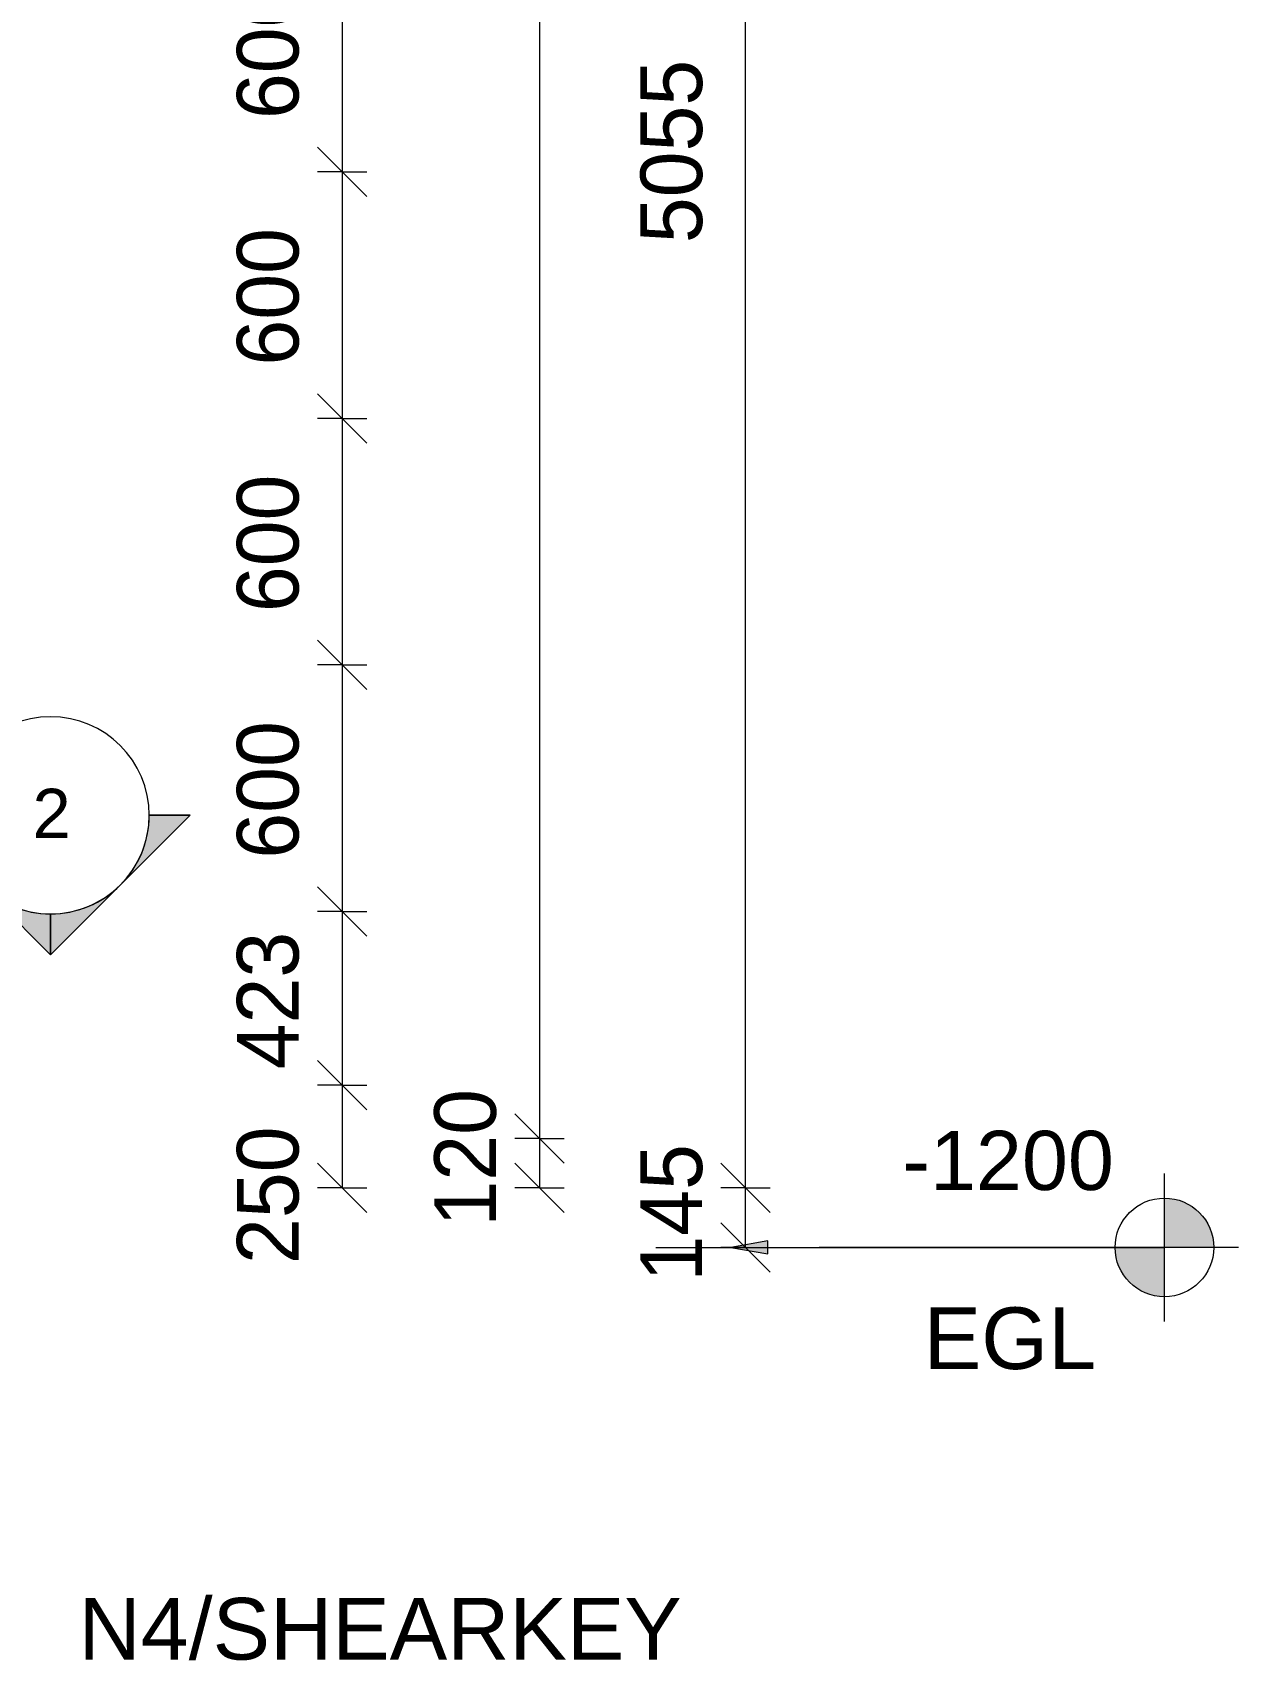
# Model space of a CAD drawing. Header units: millimetres. Extents: x -10644 to 7385, y -2545 to 13312.
# Drawn here: x -2157 to 776, y -2545 to 1417 of the extents above; entities that cross this region are included whole.
import ezdxf

# ---------------------------------------------------------------- set-up
doc = ezdxf.new("R2010")
doc.units = ezdxf.units.MM
for name, color, linetype, lineweight in [('A-ANNO-DIMS', 211, 'Continuous', 9), ('A-ANNO-DIMS-60', 211, 'Continuous', 9), ('A-DETL-THIN', 151, 'Continuous', 18), ('G-ANNO-DIMS', 111, 'Continuous', 9), ('G-ANNO-SYMB', 111, 'Continuous', 9), ('G-ANNO-TEXT', 231, 'Continuous', 9)]:
    doc.layers.add(name, color=color, linetype=linetype, lineweight=lineweight)
doc.styles.add('Arial', font='arial.ttf', dxfattribs={"height": 120})
doc.styles.add('Arial_1', font='arial.ttf', dxfattribs={"height": 150})
doc.styles.add('Arial_2', font='arial.ttf', dxfattribs={"height": 144})
doc.styles.add('Nirmala UI Semilight', font='NirmalaS.ttf', dxfattribs={"height": 150})
doc.dimstyles.new('Arrow_Filled_-_2_5_NI_UI', dxfattribs={"dimscale": 304.8, "dimtxt": 157.104592, "dimasz": 0.393701, "dimexe": 0.19685, "dimexo": 0.0625, "dimgap": 0.19685, "dimtad": 1, "dimdec": 4, "dimzin": 0, "dimdsep": 46, "dimtxsty": 'Nirmala UI Semilight', "dimblk1": 'OBLIQUE', "dimblk2": 'OBLIQUE', "dimsah": 1, "dimcen": 0.09, "dimazin": 0, "dimtfac": 1, "dimtdec": 4, "dimtix": 1, "dimtmove": 0, "dimatfit": 3, "dimfxl": 0.19685, "dimfxlon": 1, "dimtvp": 1, "dimtolj": 1, "dimtzin": 0, "dimarcsym": 2})
doc.dimstyles.new('Arrow_Filled_-_2_5_NI_UI_1', dxfattribs={"dimscale": 304.8, "dimtxt": 157.104592, "dimasz": 0.393701, "dimexe": 0.19685, "dimexo": 0.0625, "dimgap": 0.19685, "dimtad": 1, "dimdec": 4, "dimzin": 0, "dimdsep": 46, "dimtxsty": 'Nirmala UI Semilight', "dimblk1": 'OBLIQUE', "dimblk2": 'OBLIQUE', "dimsah": 1, "dimcen": 0.09, "dimazin": 0, "dimtfac": 1, "dimtdec": 4, "dimtix": 1, "dimtmove": 2, "dimatfit": 3, "dimfxl": 0.19685, "dimfxlon": 1, "dimtvp": 1, "dimtolj": 1, "dimtzin": 0, "dimarcsym": 2})

# ---------------------------------------------------------------- blocks, each defined once
blk = doc.blocks.new('Detail View - M_Section Head - Filled SHOP DWG-1002450-Elevation Front')
at = {"layer": 'G-ANNO-SYMB'}
h = blk.add_hatch(color=256, dxfattribs=at)
edge = h.paths.add_edge_path()
edge.add_line((-2453.2, -488.4), (-2353.8, -488.4))
edge.add_arc((-2113.8, -488.4), 240, 180, 225)
edge.add_line((-2283.5, -658.1), (-2453.2, -488.4))
h = blk.add_hatch(color=256, dxfattribs=at)
edge = h.paths.add_edge_path()
edge.add_line((-1774.4, -488.4), (-1944.1, -658.1))
edge.add_arc((-2113.8, -488.4), 240, 315, 360)
edge.add_line((-1873.8, -488.4), (-1774.4, -488.4))
h = blk.add_hatch(color=256, dxfattribs=at)
edge = h.paths.add_edge_path()
edge.add_line((-2113.8, -827.8), (-2283.5, -658.1))
edge.add_arc((-2113.8, -488.4), 240, 225, 270)
edge.add_line((-2113.8, -728.4), (-2113.8, -827.8))
h = blk.add_hatch(color=256, dxfattribs=at)
edge = h.paths.add_edge_path()
edge.add_line((-2113.8, -827.8), (-2113.8, -728.4))
edge.add_arc((-2113.8, -488.4), 240, 270, 315)
edge.add_line((-1944.1, -658.1), (-2113.8, -827.8))
for p, q in [((-2113.8, -827.8), (-2453.2, -488.4)), ((-2353.8, -488.4), (-2453.2, -488.4)), ((-2453.2, -488.4), (-2283.5, -658.1)), ((-2353.8, -488.4), (-2453.2, -488.4)), ((-2113.8, -827.8), (-1774.4, -488.4)), ((-1944.1, -658.1), (-1774.4, -488.4)), ((-1873.8, -488.4), (-1774.4, -488.4)), ((-1774.4, -488.4), (-1873.8, -488.4)), ((-2283.5, -658.1), (-2113.8, -827.8)), ((-2113.8, -827.8), (-1944.1, -658.1)), ((-2113.8, -728.4), (-2113.8, -827.8)), ((-2113.8, -827.8), (-2113.8, -728.4))]:
    blk.add_line(p, q, dxfattribs=at)
for start, end in [(360, 180), (180, 360), (180, 225), (315, 0), (225, 270), (270, 315)]:
    blk.add_arc((-2113.8, -488.4), 240, start, end, dxfattribs=at)
blk = doc.blocks.new('DIMBLOCK28-Elevation Front')
at = {"layer": 'A-ANNO-DIMS-60'}
for p, q in [((-1404.7, 1677.5), (-1464.7, 1737.5)), ((-1404.7, 1677.5), (-1464.7, 1677.5)), ((-1404.7, 1677.5), (-1404.7, 1077.5)), ((-1404.7, 1677.5), (-1344.7, 1617.5)), ((-1404.7, 1677.5), (-1344.7, 1677.5)), ((-1404.7, 1077.5), (-1464.7, 1137.5)), ((-1404.7, 1077.5), (-1464.7, 1077.5)), ((-1404.7, 1077.5), (-1344.7, 1017.5)), ((-1404.7, 1077.5), (-1344.7, 1077.5))]:
    blk.add_line(p, q, dxfattribs=at)
at = {"layer": 'A-ANNO-DIMS-60', "color": 0, "insert": (-1660.4, 1206.1), "char_height": 150, "width": 411.328, "attachment_point": 1, "rotation": 90, "line_spacing_factor": 1.142579, "style": 'Nirmala UI Semilight'}
blk.add_mtext('600', dxfattribs=at)
blk = doc.blocks.new('_Oblique')
at = {"color": 0, "linetype": 'ByBlock', "lineweight": -2}
blk.add_line((-0.5, -0.5), (0.5, 0.5), dxfattribs=at)
blk = doc.blocks.new('DIMBLOCK29-Elevation Front')
at = {"layer": 'A-ANNO-DIMS-60'}
for p, q in [((-1404.7, 1077.5), (-1464.7, 1137.5)), ((-1404.7, 1077.5), (-1464.7, 1077.5)), ((-1404.7, 1077.5), (-1404.7, 477.5)), ((-1404.7, 1077.5), (-1344.7, 1017.5)), ((-1404.7, 1077.5), (-1344.7, 1077.5)), ((-1404.7, 477.5), (-1464.7, 537.5)), ((-1404.7, 477.5), (-1464.7, 477.5)), ((-1404.7, 477.5), (-1344.7, 417.5)), ((-1404.7, 477.5), (-1344.7, 477.5))]:
    blk.add_line(p, q, dxfattribs=at)
at = {"layer": 'A-ANNO-DIMS-60', "color": 0, "insert": (-1660.4, 606.1), "char_height": 150, "width": 411.328, "attachment_point": 1, "rotation": 90, "line_spacing_factor": 1.142579, "style": 'Nirmala UI Semilight'}
blk.add_mtext('600', dxfattribs=at)
blk = doc.blocks.new('DIMBLOCK30-Elevation Front')
at = {"layer": 'A-ANNO-DIMS-60'}
for p, q in [((-1404.7, 477.5), (-1464.7, 537.5)), ((-1404.7, 477.5), (-1464.7, 477.5)), ((-1404.7, 477.5), (-1404.7, -122.5)), ((-1404.7, 477.5), (-1344.7, 417.5)), ((-1404.7, 477.5), (-1344.7, 477.5)), ((-1404.7, -122.5), (-1464.7, -62.5)), ((-1404.7, -122.5), (-1464.7, -122.5)), ((-1404.7, -122.5), (-1344.7, -182.5)), ((-1404.7, -122.5), (-1344.7, -122.5))]:
    blk.add_line(p, q, dxfattribs=at)
at = {"layer": 'A-ANNO-DIMS-60', "color": 0, "insert": (-1660.4, 6.1), "char_height": 150, "width": 411.328, "attachment_point": 1, "rotation": 90, "line_spacing_factor": 1.142579, "style": 'Nirmala UI Semilight'}
blk.add_mtext('600', dxfattribs=at)
blk = doc.blocks.new('DIMBLOCK31-Elevation Front')
at = {"layer": 'A-ANNO-DIMS-60'}
for p, q in [((-1404.7, -122.5), (-1464.7, -62.5)), ((-1404.7, -122.5), (-1464.7, -122.5)), ((-1404.7, -122.5), (-1404.7, -722.5)), ((-1404.7, -122.5), (-1344.7, -182.5)), ((-1404.7, -122.5), (-1344.7, -122.5)), ((-1404.7, -722.5), (-1464.7, -662.5)), ((-1404.7, -722.5), (-1464.7, -722.5)), ((-1404.7, -722.5), (-1344.7, -782.5)), ((-1404.7, -722.5), (-1344.7, -722.5))]:
    blk.add_line(p, q, dxfattribs=at)
at = {"layer": 'A-ANNO-DIMS-60', "color": 0, "insert": (-1660.4, -593.9), "char_height": 150, "width": 411.328, "attachment_point": 1, "rotation": 90, "line_spacing_factor": 1.142579, "style": 'Nirmala UI Semilight'}
blk.add_mtext('600', dxfattribs=at)
blk = doc.blocks.new('DIMBLOCK32-Elevation Front')
at = {"layer": 'A-ANNO-DIMS-60'}
for p, q in [((-1404.7, -722.5), (-1464.7, -662.5)), ((-1404.7, -722.5), (-1464.7, -722.5)), ((-1404.7, -722.5), (-1404.7, -1145)), ((-1404.7, -722.5), (-1344.7, -782.5)), ((-1404.7, -722.5), (-1344.7, -722.5)), ((-1404.7, -1145), (-1464.7, -1085)), ((-1404.7, -1145), (-1464.7, -1145)), ((-1404.7, -1145), (-1344.7, -1205)), ((-1404.7, -1145), (-1344.7, -1145))]:
    blk.add_line(p, q, dxfattribs=at)
at = {"layer": 'A-ANNO-DIMS-60', "color": 0, "insert": (-1660.4, -1106.6), "char_height": 150, "width": 414.756, "attachment_point": 1, "rotation": 90, "line_spacing_factor": 1.142579, "style": 'Nirmala UI Semilight'}
blk.add_mtext('423', dxfattribs=at)
blk = doc.blocks.new('DIMBLOCK33-Elevation Front')
at = {"layer": 'A-ANNO-DIMS-60'}
for p, q in [((-1404.7, -1145), (-1464.7, -1085)), ((-1404.7, -1145), (-1464.7, -1145)), ((-1404.7, -1145), (-1404.7, -1395)), ((-1404.7, -1145), (-1344.7, -1205)), ((-1404.7, -1145), (-1344.7, -1145)), ((-1404.7, -1395), (-1464.7, -1335)), ((-1404.7, -1395), (-1464.7, -1395)), ((-1404.7, -1395), (-1344.7, -1455)), ((-1404.7, -1395), (-1344.7, -1395))]:
    blk.add_line(p, q, dxfattribs=at)
at = {"layer": 'A-ANNO-DIMS-60', "color": 0, "insert": (-1660.4, -1580.3), "char_height": 150, "width": 411.328, "attachment_point": 1, "rotation": 90, "line_spacing_factor": 1.142579, "style": 'Nirmala UI Semilight'}
blk.add_mtext('250', dxfattribs=at)
blk = doc.blocks.new('DIMBLOCK55-Elevation Front')
at = {"layer": 'A-ANNO-DIMS-60'}
for p, q in [((-924.7, 7580), (-984.7, 7640)), ((-924.7, 7580), (-984.7, 7580)), ((-924.7, 7580), (-924.7, -1275)), ((-924.7, 7580), (-864.7, 7520)), ((-924.7, 7580), (-864.7, 7580)), ((-924.7, -1275), (-984.7, -1215)), ((-924.7, -1275), (-984.7, -1275)), ((-924.7, -1275), (-864.7, -1335)), ((-924.7, -1275), (-864.7, -1275))]:
    blk.add_line(p, q, dxfattribs=at)
at = {"layer": 'A-ANNO-DIMS-60', "color": 0, "insert": (-1180.4, 2382.7), "char_height": 150, "width": 1847.55, "attachment_point": 1, "rotation": 90, "line_spacing_factor": 1.142579, "style": 'Nirmala UI Semilight'}
blk.add_mtext('T8@200mm C/C', dxfattribs=at)
blk = doc.blocks.new('DIMBLOCK56-Elevation Front')
at = {"layer": 'A-ANNO-DIMS-60'}
for p, q in [((-924.7, -1275), (-984.7, -1215)), ((-924.7, -1275), (-984.7, -1275)), ((-924.7, -1275), (-924.7, -1395)), ((-924.7, -1275), (-864.7, -1335)), ((-924.7, -1275), (-864.7, -1275)), ((-924.7, -1395), (-984.7, -1335)), ((-924.7, -1395), (-984.7, -1395)), ((-924.7, -1395), (-864.7, -1455)), ((-924.7, -1395), (-864.7, -1395))]:
    blk.add_line(p, q, dxfattribs=at)
at = {"layer": 'A-ANNO-DIMS-60', "color": 0, "insert": (-1180.4, -1489.2), "char_height": 150, "width": 370.196, "attachment_point": 1, "rotation": 90, "line_spacing_factor": 1.142579, "style": 'Nirmala UI Semilight'}
blk.add_mtext('120', dxfattribs=at)
blk = doc.blocks.new('Spot Elevations - M_Spot Elevation - Target Filled-10609-Elevation Front')
at = {"layer": 'G-ANNO-DIMS'}
h = blk.add_hatch(color=256, dxfattribs=at)
edge = h.paths.add_edge_path()
edge.add_line((667, 7660), (787, 7660))
edge.add_arc((667, 7660), 120, 0, 90)
edge.add_line((667, 7780), (667, 7660))
h = blk.add_hatch(color=256, dxfattribs=at)
edge = h.paths.add_edge_path()
edge.add_line((667, 7660), (547, 7660))
edge.add_arc((667, 7660), 120, 180, 270)
edge.add_line((667, 7540), (667, 7660))
for p, q in [((667, 7480), (667, 7840)), ((847, 7660), (-173, 7660))]:
    blk.add_line(p, q, dxfattribs=at)
blk.add_circle((667, 7660), 120, dxfattribs=at)
blk = doc.blocks.new('DIMBLOCK78-Elevation Front')
at = {"layer": 'A-ANNO-DIMS-60'}
for p, q in [((-423.2, -1395), (-483.2, -1335)), ((-423.2, -1395), (-483.2, -1395)), ((-423.2, -1540), (-423.2, -1395)), ((-423.2, -1395), (-363.2, -1455)), ((-423.2, -1395), (-363.2, -1395)), ((-423.2, -1540), (-483.2, -1480)), ((-423.2, -1540), (-483.2, -1540)), ((-423.2, -1540), (-363.2, -1600)), ((-423.2, -1540), (-363.2, -1540))]:
    blk.add_line(p, q, dxfattribs=at)
at = {"layer": 'A-ANNO-DIMS-60', "color": 0, "insert": (-678.9, -1623.2), "char_height": 150, "width": 373.623, "attachment_point": 1, "rotation": 90, "line_spacing_factor": 1.142579, "style": 'Nirmala UI Semilight'}
blk.add_mtext('145', dxfattribs=at)
blk = doc.blocks.new('DIMBLOCK79-Elevation Front')
at = {"layer": 'A-ANNO-DIMS-60'}
for p, q in [((-423.2, 3660), (-483.2, 3720)), ((-423.2, 3660), (-483.2, 3660)), ((-423.2, -1395), (-423.2, 3660)), ((-423.2, 3660), (-363.2, 3600)), ((-423.2, 3660), (-363.2, 3660)), ((-423.2, -1395), (-483.2, -1335)), ((-423.2, -1395), (-483.2, -1395)), ((-423.2, -1395), (-363.2, -1455)), ((-423.2, -1395), (-363.2, -1395))]:
    blk.add_line(p, q, dxfattribs=at)
at = {"layer": 'A-ANNO-DIMS-60', "color": 0, "insert": (-678.9, 904), "char_height": 150, "width": 548.438, "attachment_point": 1, "rotation": 90, "line_spacing_factor": 1.142579, "style": 'Nirmala UI Semilight'}
blk.add_mtext('5055', dxfattribs=at)

msp = doc.modelspace()

# ---------------------------------------------------------------- hatches: boundary and pattern name
at = {"layer": 'G-ANNO-DIMS'}
msp.add_hatch(color=256, dxfattribs=at).paths.add_polyline_path([(-458.77488, -1540), (-368.77488, -1555.86943), (-368.77488, -1524.13057)])

# ---------------------------------------------------------------- linework, layer by layer
at = {"layer": 'A-DETL-THIN'}
msp.add_line((-641.19617, -1540), (258.80383, -1540), dxfattribs=at)
at = {"layer": 'G-ANNO-DIMS'}
for p, q in [((-368.77488, -1524.13057), (-458.77488, -1540)), ((-458.77488, -1540), (-368.77488, -1555.86943)), ((-458.77488, -1540), (-0.91786, -1540)), ((-368.77488, -1555.86943), (-368.77488, -1524.13057)), ((-0.91786, -1540), (595.73484, -1540))]:
    msp.add_line(p, q, dxfattribs=at)

# ---------------------------------------------------------------- block references
msp.add_blockref('Spot Elevations - M_Spot Elevation - Target Filled-10609-Elevation Front', (-71.22701, -9200), dxfattribs=at)
at = {"layer": 'G-ANNO-SYMB'}
msp.add_blockref('Detail View - M_Section Head - Filled SHOP DWG-1002450-Elevation Front', (0, 0), dxfattribs=at)

# ---------------------------------------------------------------- texts
at = {"layer": 'G-ANNO-SYMB', "insert": (-2157.79661, -423.80338), "char_height": 120, "width": 115.443, "attachment_point": 1, "style": 'Arial'}
msp.add_mtext('2', dxfattribs=at)
at = {"layer": 'G-ANNO-TEXT', "color": 7, "char_height": 150, "attachment_point": 1, "style": 'Arial_1'}
for s, insert, width in [('EGL ', (10.33196, -1685.95867), 577.215), ('N4/SHEARKEY', (-2045.55062, -2393.02011), 1770.126)]:
    msp.add_mtext(s, dxfattribs=dict(at, insert=insert, width=width))

# ---------------------------------------------------------------- dimensions: what is measured, and where the dimension line sits
at = {"layer": 'A-ANNO-DIMS'}
dim = msp.add_linear_dim(base=(-924.71463, -1275), p1=(-984.71463, 7580), p2=(-984.71463, -1275), angle=90, text='T8@200mm C/C', dimstyle='Arrow_Filled_-_2_5_NI_UI', override={"dimpost": '<>', "dimfxl": 8855}, dxfattribs=at)
dim.commit()
dim.dimension.update_dxf_attribs({"geometry": 'DIMBLOCK55-Elevation Front', "text_midpoint": (-1073.41756, 3152.5)})
for base, p1, p2, override, picture, middle in [((-423.17544, 3660), (-483.17544, -1394.99023), (-483.17544, 3660), {"dimpost": '<>', "dimfxl": 5054.990234}, 'DIMBLOCK79-Elevation Front', (-560.6859, 1132.50488)), ((-1404.71463, 1077.5), (-1464.71463, 1677.5), (-1464.71463, 1077.5), {"dimpost": '<>', "dimfxl": 600}, 'DIMBLOCK28-Elevation Front', (-1542.27739, 1377.5)), ((-1404.71463, 477.5), (-1464.71463, 1077.5), (-1464.71463, 477.5), {"dimpost": '<>', "dimfxl": 600}, 'DIMBLOCK29-Elevation Front', (-1542.27739, 777.5)), ((-1404.71463, -122.5), (-1464.71463, 477.5), (-1464.71463, -122.5), {"dimpost": '<>', "dimfxl": 600}, 'DIMBLOCK30-Elevation Front', (-1542.27739, 177.5)), ((-1404.71463, -722.5), (-1464.71463, -122.5), (-1464.71463, -722.5), {"dimpost": '<>', "dimfxl": 600}, 'DIMBLOCK31-Elevation Front', (-1542.27739, -422.5)), ((-1404.71463, -1145), (-1464.71463, -722.5), (-1464.71463, -1145), {"dimpost": '<>', "dimfxl": 422.5}, 'DIMBLOCK32-Elevation Front', (-1542.27739, -933.75)), ((-924.71463, -1395), (-984.71463, -1275), (-984.71463, -1395), {"dimpost": '<>', "dimfxl": 120}, 'DIMBLOCK56-Elevation Front', (-1062.6435, -1335)), ((-423.17544, -1394.99023), (-483.17544, -1540), (-483.17544, -1394.99023), {"dimpost": '<>', "dimfxl": 145.009766}, 'DIMBLOCK78-Elevation Front', (-561.10431, -1467.49512))]:
    dim = msp.add_linear_dim(base=base, p1=p1, p2=p2, angle=90, dimstyle='Arrow_Filled_-_2_5_NI_UI', override=override, dxfattribs=at)
    dim.commit()
    dim.dimension.update_dxf_attribs({"geometry": picture, "text_midpoint": middle})
dim = msp.add_linear_dim(base=(-1404.71463, -1394.99023), p1=(-1464.71463, -1145), p2=(-1464.71463, -1394.99023), angle=90, dimstyle='Arrow_Filled_-_2_5_NI_UI_1', override={"dimpost": '<>', "dimfxl": 249.990234}, dxfattribs=at)
dim.commit()
dim.dimension.update_dxf_attribs({"geometry": 'DIMBLOCK33-Elevation Front', "text_midpoint": (-1560.41778, -1374.62374), "dimtype": 160, "text_rotation": 90})

# ---------------------------------------------------------------- next in the draw order: texts
at = {"layer": 'G-ANNO-DIMS', "insert": (-41.63213, -1256.27413), "char_height": 144, "width": 615.2807198, "attachment_point": 1, "line_spacing_factor": 0.941778, "style": 'Arial_2', "bg_fill": 3, "box_fill_scale": 0, "bg_fill_color": 256, "bg_fill_true_color": 3254780160, "bg_fill_transparency": 256}
msp.add_mtext('-1200', dxfattribs=at)

doc.saveas('drawing.dxf')
